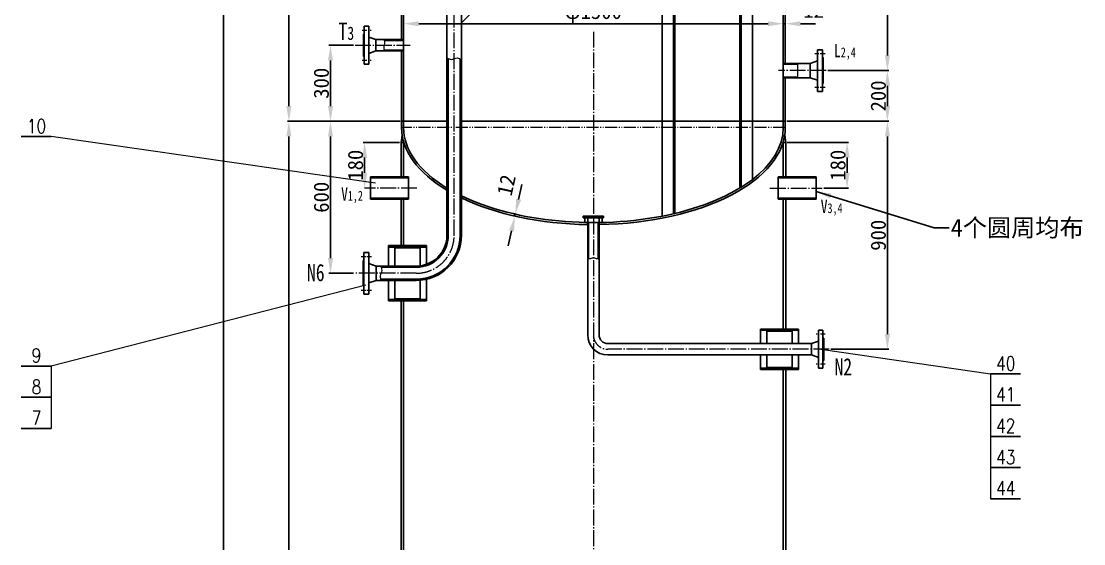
# Model space of a CAD drawing. Extents: x -6371 to 73907, y -14473 to 10757.
# Drawn here: x 59078 to 63276, y -10247 to -8185 of the extents above; entities that cross this region are included whole.
import ezdxf
from ezdxf.enums import TextEntityAlignment as Align

# ---------------------------------------------------------------- set-up
doc = ezdxf.new("R2010")
doc.units = 0
doc.header["$LTSCALE"] = 25
doc.header["$PDMODE"] = 1
for name, pattern in [('JXX-L', [2.95, 1.9, -0.25, 0.15, -0.25, 0.15, -0.25]), ('ZXX-L', [3.28, 2.5, -0.3, 0.18, -0.3]), ('ZXX-S', [1.27, 0.75, -0.2, 0.12, -0.2])]:
    doc.linetypes.add(name, pattern=pattern)
doc.layers.get('Defpoints').update_dxf_attribs({"linetype": 'CONTINUOUS'})
for name, color, linetype, lineweight in [('A 粗实线', 1, 'CONTINUOUS', 25), ('B 细实线', 7, 'CONTINUOUS', 15), ('C 文 字', 2, 'CONTINUOUS', 20), ('D 短中心线', 3, 'ZXX-S', 18), ('E 长中心线', 3, 'ZXX-L', 15), ('I 长双点线', 3, 'JXX-L', 15), ('J 标注尺寸', 2, 'CONTINUOUS', 15)]:
    doc.layers.add(name, color=color, linetype=linetype, lineweight=lineweight)
doc.styles.add('HZTXT', font='SIMFANG.TTF', dxfattribs={"width": 0.75})
doc.styles.add('ROMANC', font='romanc', dxfattribs={"width": 0.7, "height": 6})
doc.styles.get("Standard").update_dxf_attribs({"font": 'SIMFANG.TTF'})
doc.dimstyles.new('通用标注4.0', dxfattribs={"dimtxt": 60, "dimasz": 60, "dimexe": 6, "dimexo": 6, "dimgap": 6, "dimtad": 1, "dimdec": 0, "dimzin": 0, "dimdsep": 46, "dimtxsty": 'Standard', "dimcen": 6, "dimadec": 0, "dimazin": 0, "dimtfac": 0.375, "dimtdec": 0, "dimtmove": 2, "dimatfit": 3, "dimfxl": 0, "dimtzin": 0, "dimarcsym": 0})

# ---------------------------------------------------------------- blocks, each defined once
blk = doc.blocks.new('*D80')
at = {"layer": 'Defpoints', "color": 0}
for p in [(60588.9, -8224.6), (62088.9, -8194.7), (62088.9, -8229.1)]:
    blk.add_point(p, dxfattribs=at)
at = {"layer": 'J 标注尺寸', "color": 0, "lineweight": -2}
for p, q in [((60588.9, -8218.6), (60588.9, -8188.7)), ((60648.9, -8194.7), (62028.9, -8194.7)), ((62088.9, -8223.1), (62088.9, -8188.7))]:
    blk.add_line(p, q, dxfattribs=at)
at = {"layer": 'J 标注尺寸', "color": 0}
for points in [[(60648.9, -8184.7), (60648.9, -8204.7), (60588.9, -8194.7)], [(62028.9, -8184.7), (62028.9, -8204.7), (62088.9, -8194.7)]]:
    blk.add_solid(points, dxfattribs=at)
at = {"layer": 'J 标注尺寸', "color": 0, "insert": (61338.9, -8154.1), "char_height": 60, "attachment_point": 5}
blk.add_mtext('φ1500', dxfattribs=at)
blk = doc.blocks.new('*D81')
at = {"layer": 'Defpoints', "color": 0}
for p in [(62096.9, -8194.7), (62088.9, -8229.1), (62096.9, -8229.1)]:
    blk.add_point(p, dxfattribs=at)
at = {"layer": 'J 标注尺寸', "color": 0, "lineweight": -2}
for p, q in [((62028.9, -8194.7), (61968.9, -8194.7)), ((62088.9, -8223.1), (62088.9, -8188.7)), ((62088.9, -8194.7), (62096.9, -8194.7)), ((62096.9, -8223.1), (62096.9, -8188.7)), ((62156.9, -8194.7), (62216.9, -8194.7))]:
    blk.add_line(p, q, dxfattribs=at)
at = {"layer": 'J 标注尺寸', "color": 0}
for points in [[(62028.9, -8184.7), (62028.9, -8204.7), (62088.9, -8194.7)], [(62156.9, -8184.7), (62156.9, -8204.7), (62096.9, -8194.7)]]:
    blk.add_solid(points, dxfattribs=at)
at = {"layer": 'J 标注尺寸', "color": 0, "insert": (62208.5, -8141.4), "char_height": 60, "attachment_point": 5}
blk.add_mtext('12', dxfattribs=at)
blk = doc.blocks.new('*D82')
at = {"layer": 'Defpoints', "color": 0}
for p in [(61030.4, -8946.5), (61031.7, -8954.8), (61033.4, -8947.2)]:
    blk.add_point(p, dxfattribs=at)
at = {"layer": 'J 标注尺寸', "color": 0, "lineweight": -2}
for p, q in [((61043.5, -8888), (61056.5, -8829.4)), ((61025.8, -8953.5), (61022.8, -8952.9)), ((61027.5, -8945.9), (61024.5, -8945.2)), ((61028.7, -8954.2), (61030.4, -8946.5)), ((61015.6, -9012.7), (61002.6, -9071.3))]:
    blk.add_line(p, q, dxfattribs=at)
at = {"layer": 'J 标注尺寸', "color": 0}
for points in [[(61033.7, -8885.8), (61053.2, -8890.1), (61030.4, -8946.5)], [(61005.9, -9010.6), (61025.4, -9014.9), (61028.7, -8954.2)]]:
    blk.add_solid(points, dxfattribs=at)
at = {"layer": 'J 标注尺寸', "color": 0, "insert": (60994.7, -8831.9), "char_height": 60, "attachment_point": 5, "rotation": 77.4267}
blk.add_mtext('12', dxfattribs=at)
blk = doc.blocks.new('*D85')
at = {"layer": 'Defpoints', "color": 0}
for p in [(60300.2, -8279.7), (60397.4, -8279.7), (60580.9, -8579.7)]:
    blk.add_point(p, dxfattribs=at)
at = {"layer": 'J 标注尺寸', "color": 0, "lineweight": -2}
for p, q in [((60391.4, -8279.7), (60294.2, -8279.7)), ((60300.2, -8519.7), (60300.2, -8339.7)), ((60574.9, -8579.7), (60294.2, -8579.7))]:
    blk.add_line(p, q, dxfattribs=at)
at = {"layer": 'J 标注尺寸', "color": 0}
for points in [[(60290.2, -8339.7), (60310.2, -8339.7), (60300.2, -8279.7)], [(60290.2, -8519.7), (60310.2, -8519.7), (60300.2, -8579.7)]]:
    blk.add_solid(points, dxfattribs=at)
at = {"layer": 'J 标注尺寸', "color": 0, "insert": (60264.2, -8429.7), "char_height": 60, "attachment_point": 5, "rotation": 90}
blk.add_mtext('300', dxfattribs=at)
blk = doc.blocks.new('*D86')
at = {"layer": 'Defpoints', "color": 0}
for p in [(60580.9, -6579.7), (60135.8, -8579.7), (60580.9, -8579.7)]:
    blk.add_point(p, dxfattribs=at)
at = {"layer": 'J 标注尺寸', "color": 0, "lineweight": -2}
for p, q in [((60574.9, -6579.7), (60129.8, -6579.7)), ((60135.8, -6639.7), (60135.8, -8519.7)), ((60574.9, -8579.7), (60129.8, -8579.7))]:
    blk.add_line(p, q, dxfattribs=at)
at = {"layer": 'J 标注尺寸', "color": 0}
for points in [[(60125.8, -6639.7), (60145.8, -6639.7), (60135.8, -6579.7)], [(60125.8, -8519.7), (60145.8, -8519.7), (60135.8, -8579.7)]]:
    blk.add_solid(points, dxfattribs=at)
at = {"layer": 'J 标注尺寸', "color": 0, "insert": (60099.8, -7579.7), "char_height": 60, "attachment_point": 5, "rotation": 90}
blk.add_mtext('2000', dxfattribs=at)
blk = doc.blocks.new('*D87')
at = {"layer": 'Defpoints', "color": 0}
for p in [(60580.9, -8579.7), (60135.8, -12579.7), (60488.9, -12579.7)]:
    blk.add_point(p, dxfattribs=at)
at = {"layer": 'J 标注尺寸', "color": 0, "lineweight": -2}
for p, q in [((60574.9, -8579.7), (60129.8, -8579.7)), ((60135.8, -8639.7), (60135.8, -12519.7)), ((60482.9, -12579.7), (60129.8, -12579.7))]:
    blk.add_line(p, q, dxfattribs=at)
at = {"layer": 'J 标注尺寸', "color": 0}
for points in [[(60125.8, -8639.7), (60145.8, -8639.7), (60135.8, -8579.7)], [(60125.8, -12519.7), (60145.8, -12519.7), (60135.8, -12579.7)]]:
    blk.add_solid(points, dxfattribs=at)
at = {"layer": 'J 标注尺寸', "color": 0, "insert": (60099.8, -10579.7), "char_height": 60, "attachment_point": 5, "rotation": 90}
blk.add_mtext('4000', dxfattribs=at)
blk = doc.blocks.new('*D88')
at = {"layer": 'Defpoints', "color": 0}
for p in [(60580.9, -8579.7), (60300.2, -9179.7), (60397.4, -9179.7)]:
    blk.add_point(p, dxfattribs=at)
at = {"layer": 'J 标注尺寸', "color": 0, "lineweight": -2}
for p, q in [((60574.9, -8579.7), (60294.2, -8579.7)), ((60300.2, -8639.7), (60300.2, -9119.7)), ((60391.4, -9179.7), (60294.2, -9179.7))]:
    blk.add_line(p, q, dxfattribs=at)
at = {"layer": 'J 标注尺寸', "color": 0}
for points in [[(60290.2, -8639.7), (60310.2, -8639.7), (60300.2, -8579.7)], [(60290.2, -9119.7), (60310.2, -9119.7), (60300.2, -9179.7)]]:
    blk.add_solid(points, dxfattribs=at)
at = {"layer": 'J 标注尺寸', "color": 0, "insert": (60264.2, -8879.7), "char_height": 60, "attachment_point": 5, "rotation": 90}
blk.add_mtext('600', dxfattribs=at)
blk = doc.blocks.new('*D89')
at = {"layer": 'Defpoints', "color": 0}
for p in [(60435.1, -8663.3), (60578.9, -8663.3), (60435, -8843.3)]:
    blk.add_point(p, dxfattribs=at)
at = {"layer": 'J 标注尺寸', "color": 0, "lineweight": -2}
for p, q in [((60572.9, -8663.3), (60429.1, -8663.3)), ((60435.1, -8783.3), (60435.1, -8723.3)), ((60441, -8843.3), (60441.1, -8843.3))]:
    blk.add_line(p, q, dxfattribs=at)
at = {"layer": 'J 标注尺寸', "color": 0}
for points in [[(60425.1, -8723.3), (60445.1, -8723.3), (60435.1, -8663.3)], [(60425.1, -8783.3), (60445.1, -8783.3), (60435.1, -8843.3)]]:
    blk.add_solid(points, dxfattribs=at)
at = {"layer": 'J 标注尺寸', "color": 0, "insert": (60399.1, -8753.3), "char_height": 60, "attachment_point": 5, "rotation": 90}
blk.add_mtext('180', dxfattribs=at)
blk = doc.blocks.new('*D90')
at = {"layer": 'Defpoints', "color": 0}
for p in [(62098.9, -8663.3), (62341.1, -8663.3), (62242.9, -8843.3)]:
    blk.add_point(p, dxfattribs=at)
at = {"layer": 'J 标注尺寸', "color": 0, "lineweight": -2}
for p, q in [((62104.9, -8663.3), (62347.1, -8663.3)), ((62341.1, -8783.3), (62341.1, -8723.3)), ((62248.9, -8843.3), (62347.1, -8843.3))]:
    blk.add_line(p, q, dxfattribs=at)
at = {"layer": 'J 标注尺寸', "color": 0}
for points in [[(62331.1, -8723.3), (62351.1, -8723.3), (62341.1, -8663.3)], [(62331.1, -8783.3), (62351.1, -8783.3), (62341.1, -8843.3)]]:
    blk.add_solid(points, dxfattribs=at)
at = {"layer": 'J 标注尺寸', "color": 0, "insert": (62305.1, -8753.3), "char_height": 60, "attachment_point": 5, "rotation": 90}
blk.add_mtext('180', dxfattribs=at)
blk = doc.blocks.new('*D91')
at = {"layer": 'Defpoints', "color": 0}
for p in [(62096.9, -8579.7), (62270.6, -9479.7), (62500.6, -9479.7)]:
    blk.add_point(p, dxfattribs=at)
at = {"layer": 'J 标注尺寸', "color": 0, "lineweight": -2}
for p, q in [((62102.9, -8579.7), (62506.6, -8579.7)), ((62500.6, -8639.7), (62500.6, -9419.7)), ((62276.6, -9479.7), (62506.6, -9479.7))]:
    blk.add_line(p, q, dxfattribs=at)
at = {"layer": 'J 标注尺寸', "color": 0}
for points in [[(62490.6, -8639.7), (62510.6, -8639.7), (62500.6, -8579.7)], [(62490.6, -9419.7), (62510.6, -9419.7), (62500.6, -9479.7)]]:
    blk.add_solid(points, dxfattribs=at)
at = {"layer": 'J 标注尺寸', "color": 0, "insert": (62464.6, -9029.7), "char_height": 60, "attachment_point": 5, "rotation": 90}
blk.add_mtext('900', dxfattribs=at)
blk = doc.blocks.new('*D124')
at = {"layer": 'Defpoints', "color": 0}
for p in [(62258.9, -8379.7), (62500.6, -8379.7), (62096.9, -8579.7)]:
    blk.add_point(p, dxfattribs=at)
at = {"layer": 'J 标注尺寸', "color": 0, "lineweight": -2}
for p, q in [((62264.9, -8379.7), (62506.6, -8379.7)), ((62500.6, -8519.7), (62500.6, -8439.7)), ((62102.9, -8579.7), (62506.6, -8579.7))]:
    blk.add_line(p, q, dxfattribs=at)
at = {"layer": 'J 标注尺寸', "color": 0}
for points in [[(62490.6, -8439.7), (62510.6, -8439.7), (62500.6, -8379.7)], [(62490.6, -8519.7), (62510.6, -8519.7), (62500.6, -8579.7)]]:
    blk.add_solid(points, dxfattribs=at)
at = {"layer": 'J 标注尺寸', "color": 0, "insert": (62464.6, -8479.7), "char_height": 60, "attachment_point": 5, "rotation": 90}
blk.add_mtext('200', dxfattribs=at)
blk = doc.blocks.new('*D125')
at = {"layer": 'Defpoints', "color": 0}
for p in [(62258.9, -6779.7), (62500.6, -6779.7), (62258.9, -8379.7)]:
    blk.add_point(p, dxfattribs=at)
at = {"layer": 'J 标注尺寸', "color": 0, "lineweight": -2}
for p, q in [((62264.9, -6779.7), (62506.6, -6779.7)), ((62500.6, -8319.7), (62500.6, -6839.7)), ((62264.9, -8379.7), (62506.6, -8379.7))]:
    blk.add_line(p, q, dxfattribs=at)
at = {"layer": 'J 标注尺寸', "color": 0}
for points in [[(62490.6, -6839.7), (62510.6, -6839.7), (62500.6, -6779.7)], [(62490.6, -8319.7), (62510.6, -8319.7), (62500.6, -8379.7)]]:
    blk.add_solid(points, dxfattribs=at)
at = {"layer": 'J 标注尺寸', "color": 0, "insert": (62464.6, -7579.7), "char_height": 60, "attachment_point": 5, "rotation": 90}
blk.add_mtext('1600±1.5', dxfattribs=at)
blk = doc.blocks.new('*D160')
at = {"layer": 'Defpoints', "color": 0}
for p in [(59878, 7795.9), (61171.4, 7795.9), (60488.9, -12579.7)]:
    blk.add_point(p, dxfattribs=at)
at = {"layer": 'J 标注尺寸', "color": 0, "lineweight": -2}
for p, q in [((61165.4, 7795.9), (59872, 7795.9)), ((59878, -12519.7), (59878, 7735.9)), ((60482.9, -12579.7), (59872, -12579.7))]:
    blk.add_line(p, q, dxfattribs=at)
at = {"layer": 'J 标注尺寸', "color": 0}
for points in [[(59868, 7735.9), (59888, 7735.9), (59878, 7795.9)], [(59868, -12519.7), (59888, -12519.7), (59878, -12579.7)]]:
    blk.add_solid(points, dxfattribs=at)
at = {"layer": 'J 标注尺寸', "color": 0, "insert": (59842, -2391.9), "char_height": 60, "attachment_point": 5, "rotation": 90}
blk.add_mtext('20376', dxfattribs=at)

msp = doc.modelspace()

# ---------------------------------------------------------------- linework, layer by layer
at = {"layer": 'A 粗实线'}
for p, q in [((62088.9, -6554.7), (62088.9, -8604.7)), ((61610.4, -6779.7), (61610.4, -8954.3)), ((61655.4, -6779.7), (61655.4, -8944.7)), ((61660.4, -6779.7), (61660.4, -8943.5)), ((61917.4, -6779.7), (61917.4, -8843.4)), ((61922.4, -6779.7), (61922.4, -8840.3)), ((62096.9, -6808.2), (62096.9, -8351.2)), ((61967.4, -6849.7), (61967.4, -8809.3)), ((60580.9, -6933.7), (60580.9, -8257.2)), ((60588.9, -6933.7), (60588.9, -8604.7)), ((60760.4, -9029.7), (60760.4, -7979.7)), ((60817.4, -9029.7), (60817.4, -7979.7)), ((61009.1, -7999.9), (60817.4, -8191.5)), ((60433.9, -8354.7), (60433.9, -8204.7)), ((60433.9, -8204.7), (60451.9, -8204.7)), ((60451.9, -8354.7), (60451.9, -8204.7)), ((60430.9, -8323.7), (60430.9, -8235.7)), ((60430.9, -8235.7), (60433.9, -8235.7)), ((60451.9, -8247.7), (60479.9, -8257.2)), ((60479.9, -8302.2), (60479.9, -8257.2)), ((60479.9, -8257.2), (60588.9, -8257.2)), ((60511.9, -8260.7), (60588.9, -8260.7)), ((60451.9, -8311.7), (60479.9, -8302.2)), ((60479.9, -8302.2), (60588.9, -8302.2)), ((60512.7, -8298.7), (60588.9, -8298.7)), ((60580.9, -8302.2), (60580.9, -8604.7)), ((62223.9, -8297.2), (62223.9, -8462.2)), ((62223.9, -8297.2), (62243.9, -8297.2)), ((62243.9, -8297.2), (62243.9, -8462.2)), ((60433.9, -8323.7), (60430.9, -8323.7)), ((60765.4, -9029.7), (60765.4, -8332.2)), ((60812.4, -9029.7), (60812.4, -8334)), ((62194.9, -8351.2), (62088.9, -8351.2)), ((62223.9, -8341.7), (62194.9, -8351.2)), ((62194.9, -8351.2), (62194.9, -8408.2)), ((62243.9, -8328.7), (62246.9, -8328.7)), ((62246.9, -8328.7), (62246.9, -8430.7)), ((60451.9, -8354.7), (60433.9, -8354.7)), ((62146.4, -8354.2), (62088.9, -8354.2)), ((62144.8, -8405.2), (62088.9, -8405.2)), ((62194.9, -8408.2), (62088.9, -8408.2)), ((62096.9, -8408.2), (62096.9, -8604.7)), ((62223.9, -8417.7), (62194.9, -8408.2)), ((62246.9, -8430.7), (62243.9, -8430.7)), ((62243.9, -8462.2), (62223.9, -8462.2)), ((60760.4, -8579.7), (60580.9, -8579.7)), ((62096.9, -8579.7), (60817.4, -8579.7)), ((59078.5, -8640.3), (59196.7, -8640.3)), ((60578.9, -8663.3), (60583.3, -8634.9)), ((62098.9, -8663.3), (62094.6, -8634.9)), ((60578.9, -8663.3), (60578.9, -8798.8)), ((60588.9, -8663.3), (60578.9, -8663.3)), ((60588.9, -8663.3), (60588.9, -8798.8)), ((62088.9, -8663.3), (62088.9, -8798.8)), ((62088.9, -8663.3), (62098.9, -8663.3)), ((62098.9, -8663.3), (62098.9, -8798.8)), ((60608.9, -8798.8), (60458.9, -8798.8)), ((60458.9, -8798.8), (60458.9, -8887.8)), ((60608.9, -8802.8), (60458.9, -8802.8)), ((60608.9, -8798.8), (60608.9, -8887.8)), ((62068.9, -8798.8), (62218.9, -8798.8)), ((62068.9, -8798.8), (62068.9, -8887.8)), ((62068.9, -8802.8), (62218.9, -8802.8)), ((62218.9, -8798.8), (62218.9, -8887.8)), ((60608.9, -8883.8), (60458.9, -8883.8)), ((60608.9, -8887.8), (60458.9, -8887.8)), ((60578.9, -8887.8), (60578.9, -9070.2)), ((60588.9, -8887.8), (60588.9, -9070.2)), ((62068.9, -8883.8), (62218.9, -8883.8)), ((62068.9, -8887.8), (62218.9, -8887.8)), ((62088.9, -8887.8), (62088.9, -9400.2)), ((62098.9, -8887.8), (62098.9, -9400.2)), ((61298.9, -8954.7), (61378.9, -8954.7)), ((61298.9, -8960.7), (61298.9, -8954.7)), ((61298.9, -8960.7), (61378.9, -8960.7)), ((61304.9, -8960.7), (61304.9, -8979.5)), ((61316.4, -8960.7), (61316.4, -9422.7)), ((61319.9, -8979.6), (61319.9, -9121.7)), ((61357.9, -8979.6), (61357.9, -9122.1)), ((61361.4, -8960.7), (61361.4, -9422.7)), ((61372.9, -8960.7), (61372.9, -8979.5)), ((61378.9, -8960.7), (61378.9, -8954.7)), ((60431.9, -9262.2), (60431.9, -9097.2)), ((60431.9, -9097.2), (60451.9, -9097.2)), ((60451.9, -9262.2), (60451.9, -9097.2)), ((60528.9, -9151.2), (60528.9, -9070.2)), ((60678.9, -9070.2), (60528.9, -9070.2)), ((60678.9, -9076.2), (60528.9, -9076.2)), ((60553.9, -9151.2), (60553.9, -9079.2)), ((60653.9, -9079.2), (60553.9, -9079.2)), ((60653.9, -9150.3), (60653.9, -9079.2)), ((60678.9, -9144.4), (60678.9, -9070.2)), ((60428.9, -9230.7), (60428.9, -9128.7)), ((60428.9, -9128.7), (60431.9, -9128.7)), ((60451.9, -9141.7), (60480.9, -9151.2)), ((60638.9, -9151.2), (60480.9, -9151.2)), ((60480.9, -9208.2), (60480.9, -9151.2)), ((60638.9, -9156.2), (60500.4, -9156.2)), ((60431.9, -9230.7), (60428.9, -9230.7)), ((60451.9, -9217.7), (60480.9, -9208.2)), ((60638.9, -9208.2), (60480.9, -9208.2)), ((60638.9, -9203.2), (60498.1, -9203.2)), ((60528.9, -9208.2), (60528.9, -9289.2)), ((60553.9, -9208.2), (60553.9, -9280.2)), ((60653.9, -9207.6), (60653.9, -9280.2)), ((60678.9, -9203.7), (60678.9, -9289.2)), ((60451.9, -9262.2), (60431.9, -9262.2)), ((60678.9, -9283.2), (60528.9, -9283.2)), ((60678.9, -9289.2), (60528.9, -9289.2)), ((60653.9, -9280.2), (60553.9, -9280.2)), ((60578.9, -9289.2), (60578.9, -11444.7)), ((60588.9, -9289.2), (60588.9, -11444.7)), ((61998.9, -9400.2), (62148.9, -9400.2)), ((61998.9, -9457.2), (61998.9, -9400.2)), ((62148.9, -9457.2), (62148.9, -9400.2)), ((61998.9, -9404.7), (62148.9, -9404.7)), ((62023.9, -9407.7), (62123.9, -9407.7)), ((62023.9, -9457.2), (62023.9, -9407.7)), ((62123.9, -9457.2), (62123.9, -9407.7)), ((62227.9, -9404.7), (62245.9, -9404.7)), ((62227.9, -9404.7), (62227.9, -9554.7)), ((62245.9, -9404.7), (62245.9, -9554.7)), ((62245.9, -9435.7), (62248.9, -9435.7)), ((62248.9, -9435.7), (62248.9, -9523.7)), ((62199.9, -9457.2), (61395.9, -9457.2)), ((62227.9, -9447.7), (62199.9, -9457.2)), ((62199.9, -9457.2), (62199.9, -9502.2)), ((62199.9, -9502.2), (61395.9, -9502.2)), ((61998.9, -9559.2), (61998.9, -9502.2)), ((62023.9, -9502.2), (62023.9, -9551.7)), ((62123.9, -9502.2), (62123.9, -9551.7)), ((62148.9, -9559.2), (62148.9, -9502.2)), ((62227.9, -9511.7), (62199.9, -9502.2)), ((62248.9, -9523.7), (62245.9, -9523.7)), ((59078.5, -9546), (59196.7, -9546)), ((61998.9, -9554.7), (62148.9, -9554.7)), ((61998.9, -9559.2), (62148.9, -9559.2)), ((62023.9, -9551.7), (62123.9, -9551.7)), ((62088.9, -9559.2), (62088.9, -12559.7)), ((62098.9, -9559.2), (62098.9, -12559.7)), ((62245.9, -9554.7), (62227.9, -9554.7)), ((62907.5, -9577.1), (63025.8, -9577.1)), ((59078.5, -9669.3), (59196.7, -9669.3)), ((62907.5, -9700.3), (63025.8, -9700.3)), ((59078.5, -9792.5), (59196.7, -9792.5)), ((62907.5, -9823.5), (63025.8, -9823.5)), ((62907.5, -9946.8), (63025.8, -9946.8)), ((62907.5, -10070), (63025.8, -10070))]:
    msp.add_line(p, q, dxfattribs=at)
for centre, radius, start, end in [((60638.9, -9029.7), 126.5, 270, 0), ((60638.9, -9029.7), 121.5, 270, 0), ((60638.9, -9029.7), 173.5, 270, 0), ((60638.9, -9029.7), 178.5, 270, 0), ((61395.9, -9422.7), 79.5, 180, 270), ((61395.9, -9422.7), 34.5, 180, 270)]:
    msp.add_arc(centre, radius, start, end, dxfattribs=at)
at = {"layer": 'A 粗实线', "extrusion": (0, 0, -1)}
for major_axis, ratio, start_param, end_param in [((-758, 0), 0.505277, 5.580629, 6.283185), ((-750, 0), 0.5, 5.593322, 6.283185), ((-750, 0), 0.5, 3.141593, 5.481273), ((-758, 0), 0.505277, 3.141593, 4.682701), ((-758, 0), 0.505277, 4.742077, 5.471111)]:
    msp.add_ellipse((61338.9, -8604.7), major_axis=major_axis, ratio=ratio, start_param=start_param, end_param=end_param, dxfattribs=at)
at = {"layer": 'A 粗实线'}
for points in [[(60588.9, -8579.7), (60580.9, -8585.3), (60580.9, -8574.1)], [(62088.9, -8579.7), (62096.9, -8585.3), (62096.9, -8574.1)]]:
    msp.add_solid(points, dxfattribs=at)
at = {"layer": 'B 细实线'}
for p, q in [((60477.6, -8824.5), (59196.7, -8640.3)), ((60440.4, -9227), (59196.7, -9546)), ((62237.7, -9479.7), (62907.5, -9577.1)), ((59196.7, -9546), (59196.7, -9669.3)), ((62907.5, -9577.1), (62907.5, -9700.3)), ((59196.7, -9669.3), (59196.7, -9792.5)), ((62907.5, -9700.3), (62907.5, -9823.5)), ((62907.5, -9823.5), (62907.5, -9946.8)), ((62907.5, -9946.8), (62907.5, -10070))]:
    msp.add_line(p, q, dxfattribs=at)
for points in [[(60510.9, -8257.2), (60513.6, -8274.4), (60510.8, -8284.9), (60513.8, -8302.2)], [(60760.4, -8329.4), (60777.5, -8335.6), (60800.8, -8329.4), (60817.4, -8337.6)], [(60498.6, -9151.2), (60502.5, -9168.4), (60497, -9190.1), (60499.3, -9208.2)]]:
    msp.add_spline(points, degree=3, dxfattribs=at)
msp.add_open_spline([(62147.2, -8351.2), (62141.1, -8370.2), (62148.3, -8389.2), (62144.3, -8408.2)], degree=3, dxfattribs=at)
msp.add_open_spline([(61316.4, -9120.8), (61319, -9121.6), (61326.4, -9123.1), (61338.9, -9115.5), (61351.1, -9122.7), (61358.8, -9122.1), (61361.4, -9121.9)], degree=3, knots=[6.500866, 6.500866, 6.500866, 6.500866, 14.394509, 29.663516, 44.634491, 52.582859, 52.582859, 52.582859, 52.582859], dxfattribs=at)
at = {"layer": 'D 短中心线'}
for p, q in [((60424.9, -8220.2), (60460.9, -8220.2)), ((60424.9, -8339.2), (60460.9, -8339.2)), ((62253.9, -8313), (62213.9, -8313)), ((62253.9, -8446.5), (62213.9, -8446.5)), ((60421.9, -9113), (60461.9, -9113)), ((60421.9, -9246.5), (60461.9, -9246.5)), ((62254.9, -9420.2), (62218.9, -9420.2)), ((62254.9, -9539.2), (62218.9, -9539.2))]:
    msp.add_line(p, q, dxfattribs=at)
at = {"layer": 'E 长中心线'}
for p, q in [((60788.9, -9029.7), (60788.9, -6722)), ((61338.9, -8226.3), (61338.9, -10410.2)), ((60397.4, -8279.7), (60614.8, -8279.7)), ((62258.9, -8379.7), (62069.9, -8379.7)), ((60641.4, -8843.3), (60435, -8843.3)), ((62036.5, -8843.3), (62242.9, -8843.3)), ((60638.9, -9179.7), (60397.4, -9179.7)), ((62270.6, -9479.7), (61395.9, -9479.7))]:
    msp.add_line(p, q, dxfattribs=at)
for centre, radius, start, end in [((60638.9, -9029.7), 150, 270, 0), ((61395.9, -9422.7), 57, 180, 270)]:
    msp.add_arc(centre, radius, start, end, dxfattribs=at)
at = {"layer": 'I 长双点线'}
msp.add_line((62096.9, -8604.7), (60580.9, -8604.7), dxfattribs=at)

# ---------------------------------------------------------------- texts
at = {"layer": 'C 文 字', "style": 'ROMANC', "width": 0.8}
for s, height, p in [('10', 55.46, (59138.9, -8598.7)), ('9', 55.5, (59138.9, -9504.4)), ('40', 55.46, (62968, -9535.4)), ('8', 55.5, (59138.9, -9627.7)), ('41', 55.46, (62968, -9658.7)), ('7', 55.5, (59138.9, -9750.9)), ('42', 55.46, (62968, -9781.9)), ('43', 55.46, (62968, -9905.2)), ('44', 55.46, (62968, -10028.4))]:
    msp.add_text(s, height=height, dxfattribs=at).set_placement(p, align=Align.MIDDLE)
at = {"layer": 'C 文 字', "char_height": 68.04, "width": 1088.64, "attachment_point": 1, "style": 'HZTXT'}
for s, insert in [('T{\\H0.7716x;3}', (60332.1, -8190.4)), ('{\\H0.7716x;L\\H0.7385x;2,4}', (62289.5, -8274.4)), ('{\\H0.7716x;V\\H0.7385x;1,2}', (60342.2, -8840.5)), ('{\\H0.7716x;V\\H0.7385x;3,4}', (62237, -8889.7)), ('N6', (60207.5, -9142.9)), ('N2', (62291.5, -9514.9))]:
    msp.add_mtext(s, dxfattribs=dict(at, insert=insert))
at = {"layer": 'J 标注尺寸', "insert": (62750.6, -8964.9), "char_height": 70, "attachment_point": 1}
msp.add_mtext('4个圆周均布', dxfattribs=at)

# ---------------------------------------------------------------- dimensions: what is measured, and where the dimension line sits
at = {"layer": 'J 标注尺寸'}
for base, p1, p2, picture, middle in [((59878, 7795.9), (60488.9, -12579.7), (61171.4, 7795.9), '*D160', (59842, -2391.9)), ((60135.8, -8579.7), (60580.9, -6579.7), (60580.9, -8579.7), '*D86', (60099.8, -7579.7)), ((60300.2, -8279.7), (60580.9, -8579.7), (60397.4, -8279.7), '*D85', (60264.2, -8429.7)), ((62500.6, -8379.7), (62096.9, -8579.7), (62258.9, -8379.7), '*D124', (62464.6, -8479.7)), ((60135.8, -12579.7), (60580.9, -8579.7), (60488.9, -12579.7), '*D87', (60099.8, -10579.7)), ((60300.2, -9179.7), (60580.9, -8579.7), (60397.4, -9179.7), '*D88', (60264.2, -8879.7)), ((62500.6, -9479.7), (62096.9, -8579.7), (62270.6, -9479.7), '*D91', (62464.6, -9029.7)), ((60435.1, -8663.3), (60435, -8843.3), (60578.9, -8663.3), '*D89', (60399.1, -8753.3)), ((62341.1, -8663.3), (62242.9, -8843.3), (62098.9, -8663.3), '*D90', (62305.1, -8753.3))]:
    dim = msp.add_linear_dim(base=base, p1=p1, p2=p2, angle=90, dimstyle='通用标注4.0', dxfattribs=at)
    dim.commit()
    dim.dimension.update_dxf_attribs({"geometry": picture, "text_midpoint": middle})
dim = msp.add_linear_dim(base=(62500.6, -6779.7), p1=(62258.9, -8379.7), p2=(62258.9, -6779.7), angle=90, text='<>±1.5', dimstyle='通用标注4.0', dxfattribs=at)
dim.commit()
dim.dimension.update_dxf_attribs({"geometry": '*D125', "text_midpoint": (62464.6, -7579.7)})
dim = msp.add_linear_dim(base=(62088.9, -8194.7), p1=(60588.9, -8224.6), p2=(62088.9, -8229.1), text='φ<>', dimstyle='通用标注4.0', dxfattribs=at)
dim.commit()
dim.dimension.update_dxf_attribs({"geometry": '*D80', "text_midpoint": (61338.9, -8154.1)})
dim = msp.add_linear_dim(base=(62096.9, -8194.7), p1=(62088.9, -8229.1), p2=(62096.9, -8229.1), text='12', dimstyle='通用标注4.0', dxfattribs=at)
dim.commit()
dim.dimension.update_dxf_attribs({"geometry": '*D81', "text_midpoint": (62208.5, -8141.4), "dimtype": 160})
dim = msp.add_linear_dim(base=(61030.4, -8946.5), p1=(61031.7, -8954.8), p2=(61033.4, -8947.2), angle=77.4267, text='12', dimstyle='通用标注4.0', dxfattribs=at)
dim.commit()
dim.dimension.update_dxf_attribs({"geometry": '*D82', "text_midpoint": (60994.7, -8831.9), "dimtype": 161})

# ---------------------------------------------------------------- leaders
at = {"layer": 'J 标注尺寸', "annotation_type": 0, "has_hookline": 1, "hookline_direction": 0, "text_width": 525.6}
msp.add_leader([(62218.9, -8856.9), (62684.6, -8999.9), (62744.6, -8999.9)], dimstyle='通用标注4.0', override={"dimgap": 6, "dimtad": 0}, dxfattribs=at)

doc.saveas('drawing.dxf')
